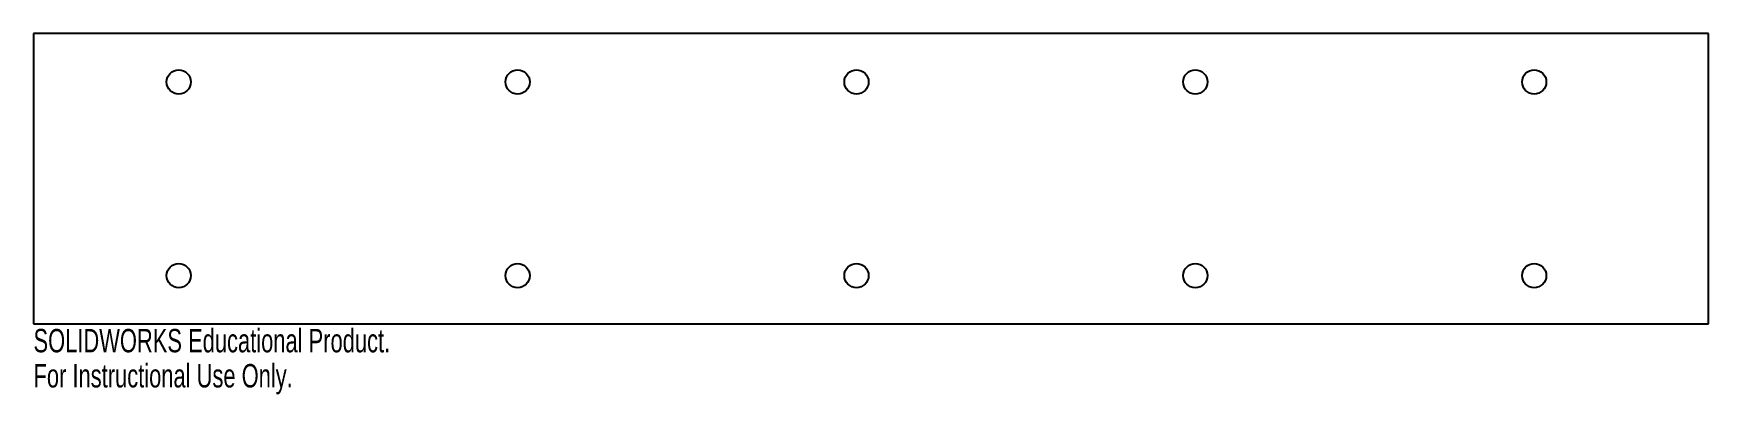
# Model space of a CAD drawing. Header units: millimetres. Extents: x 0 to 346, y -15 to 60.
import ezdxf

# ---------------------------------------------------------------- set-up
doc = ezdxf.new("R2010")
doc.units = ezdxf.units.MM
doc.styles.add('SLDTEXTSTYLE0', font='TXT', dxfattribs={"width": 0.7})

msp = doc.modelspace()

# ---------------------------------------------------------------- linework, layer by layer
at = {"color": 7, "linetype": 'Continuous', "lineweight": 25}
for p, q in [((346, 60), (0, 60)), ((0, 60), (0, 0)), ((346, 0), (346, 60)), ((0, 0), (346, 0))]:
    msp.add_line(p, q, dxfattribs=at)
for centre in [(30, 50), (100, 50), (170, 50), (240, 50), (310, 50), (30, 10), (100, 10), (170, 10), (240, 10), (310, 10)]:
    msp.add_circle(centre, 2.5, dxfattribs=at)

# ---------------------------------------------------------------- texts
at = {"color": 7, "linetype": 'Continuous', "char_height": 4.8336, "attachment_point": 1, "style": 'SLDTEXTSTYLE0'}
for s, insert in [('SOLIDWORKS Educational Product.', (0, -1.02)), ('For Instructional Use Only.', (0, -8.27))]:
    msp.add_mtext(s, dxfattribs=dict(at, insert=insert))

doc.saveas('drawing.dxf')
